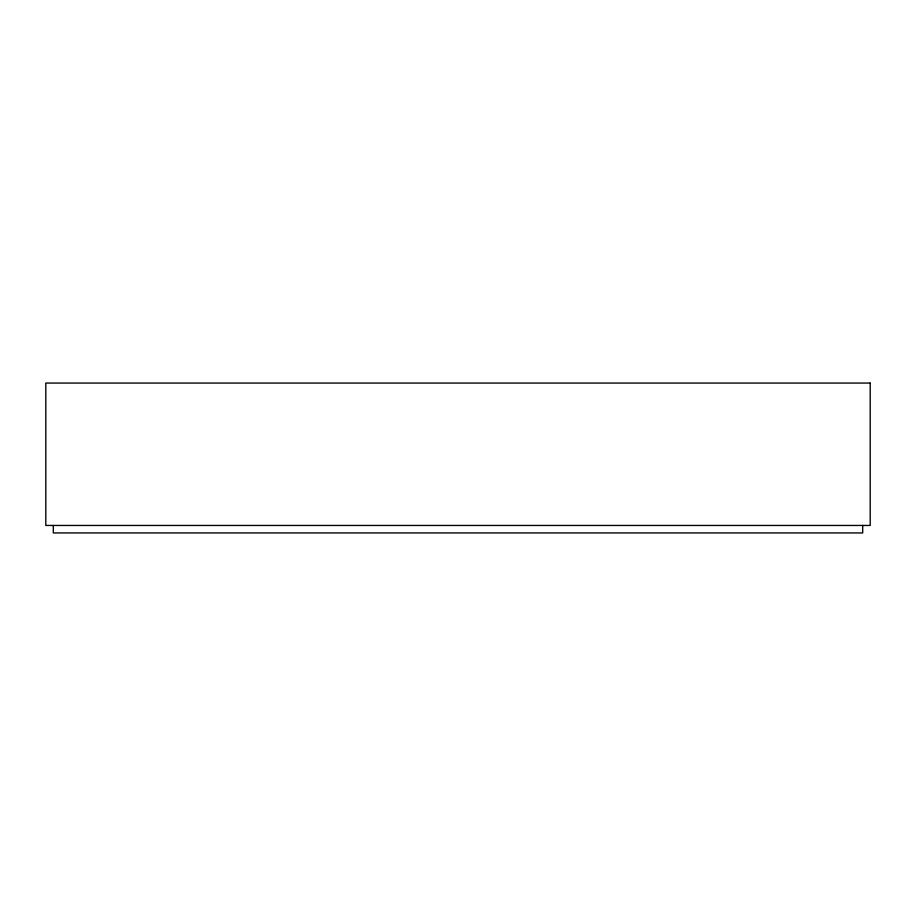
<?xml version="1.0" encoding="UTF-8"?>
<svg xmlns="http://www.w3.org/2000/svg" width="916" height="916" viewBox="0 0 916 916"><rect width="100%" height="100%" fill="white"/><g stroke="black" fill="none" stroke-linecap="round" stroke-linejoin="round"><path stroke-width="1.37" d="M862.7 525.452L862.7 532.94L53.3 532.94L53.3 525.452M870.2 383.06L45.8 383.06L45.8 525.452L870.2 525.452L870.2 383.06"/></g></svg>
